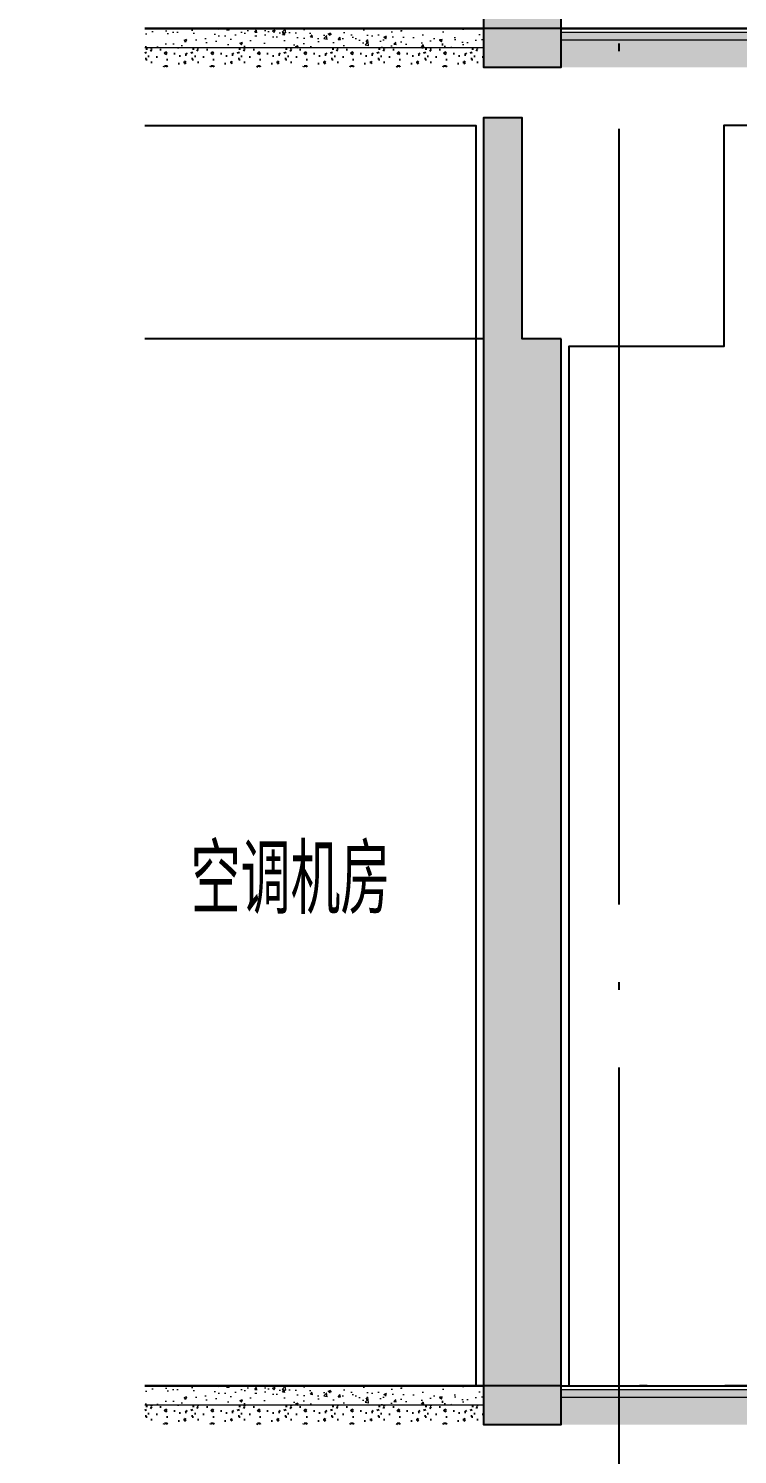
# Model space of a CAD drawing. Extents: x 1147314 to 1218578, y -272074 to -241968.
# Drawn here: x 1195373 to 1197201, y -256345 to -252668 of the extents above; entities that cross this region are included whole.
import ezdxf

# ---------------------------------------------------------------- set-up
doc = ezdxf.new("R2010")
doc.units = 0
doc.header["$LTSCALE"] = 1000
doc.header["$MEASUREMENT"] = 0
doc.linetypes.add('230303生产综合楼-平面图_t8$0$DOTE', pattern=[2.42, 2, -0.2, 0.02, -0.2])
for name, color, linetype in [('A-SECT-SURF', 6, 'Continuous'), ('A-看线', 115, 'Continuous'), ('DOTE', 1, 'Continuous'), ('PUB_HATCH', 8, 'Continuous'), ('PUB_TEXT', 7, 'Continuous'), ('WALL', 255, 'Continuous'), ('墙身抹灰', 6, 'Continuous')]:
    doc.layers.add(name, color=color, linetype=linetype)
doc.layers.add('墙身分层线', color=253, linetype='Continuous', lineweight=18)
doc.styles.add('_TCH_DIM', font='SIMPLEX', dxfattribs={"bigfont": 'GBCBIG'})

# ---------------------------------------------------------------- blocks, each defined once
blk = doc.blocks.new('A$C4bd1b2b3')
at = {"layer": 'PUB_HATCH'}
h = blk.add_hatch(dxfattribs=at)
h.set_pattern_fill('加气混凝土', color=256, scale=10, style=0)
h.set_pattern_definition([(0, (-1154482.38, 220605.9), (60, 120), [0, -120]), (0, (-1154552.58, 220589.7), (60, 120), [0, -120]), (0, (-1154513.58, 220588.5), (60, 120), [0, -120]), (0, (-1154470.98, 220623.9), (60, 120), [0, -120]), (0, (-1154520.78, 220582.5), (60, 120), [0, -120]), (0, (-1154458.98, 220699.5), (60, 120), [0, -120]), (0, (-1154495.58, 220689.9), (60, 120), [0, -120]), (0, (-1154476.38, 220674.9), (60, 120), [0, -120]), (0, (-1154574.18, 220672.5), (60, 120), [0, -120]), (0, (-1154515.38, 220667.1), (60, 120), [0, -120]), (0, (-1154538.18, 220636.5), (60, 120), [0, -120]), (0, (-1154536.98, 220591.5), (60, 120), [0, -120]), (0, (-1154491.98, 220586.7), (60, 120), [0, -120]), (0, (-1154458.98, 220639.5), (60, 120), [0, -120]), (0, (-1154571.18, 220620.9), (60, 120), [0, -120]), (0, (-1154560.98, 220641.3), (60, 120), [0, -120]), (0, (-1154514.18, 220632.9), (60, 120), [0, -120]), (0, (-1154530.98, 220615.5), (60, 120), [0, -120]), (0, (-1154540.58, 220655.1), (60, 120), [0, -120]), (0, (-1154525.58, 220700.1), (60, 120), [0, -120]), (0, (-1154566.38, 220595.7), (60, 120), [0, -120]), (0, (-1154500.38, 220675.5), (60, 120), [0, -120]), (0, (-1154556.18, 220677.3), (60, 120), [0, -120]), (0, (-1154565.78, 220692.9), (60, 120), [0, -120]), (130.601294, (-1154466.35, 220661.932), (-299.999996686, 360.000001574), [5.268311, -2207.4222]), (18.4349488, (-1154474.922, 220664.218), (299.9999989, 119.9999991), [5.421048, -753.52558]), (90, (-1154474.92, 220659.075), (60, 120), [5.142857, -234.85713]), (161.565051, (-1154469.779, 220657.36), (-300.0000015, 119.99999105), [5.421048, -753.52558]), (53.1301023, (-1154469.779, 220657.36), (60.0000001, 119.99999994), [5.714286, -594.2857]), (135, (-1154465.207, 220596.218), (-60.0000073, 119.9999919), [4.848732, -334.56252]), (45, (-1154472.064, 220596.218), (59.9999996, 119.9999995), [4.848732, -334.56252]), (135, (-1154468.636, 220592.79), (-60.0000073, 119.9999919), [4.848732, -334.56252]), (45, (-1154468.636, 220592.79), (59.9999996, 119.9999995), [4.848732, -334.56252]), (116.565051, (-1154522.92, 220676.79), (-1e-05, 239.999993), [6.388765, -127.7753]), (180, (-1154525.78, 220682.5), (-60, 120), [6.857143, -113.14285]), (63.434949, (-1154535.49, 220676.79), (5e-07, 239.999999), [6.388765, -127.7753]), (116.565051, (-1154532.64, 220671.07), (-1e-05, 239.999993), [6.388765, -127.7753]), (0, (-1154532.64, 220671.07), (60, 120), [6.857143, -113.14285]), (63.434949, (-1154525.78, 220671.07), (5e-07, 239.999999), [6.388765, -127.7753]), (107.102728, (-1154477.7787, 220636.218), (-179.999993118, 600.000000968), [7.772269, -3256.5805]), (143.972626, (-1154480.064, 220643.646), (-1139.99998555, 839.99999905), [7.772269, -1624.404]), (180, (-1154486.35, 220648.22), (-60, 120), [7.428571, -112.57142]), (36.0273733, (-1154500.064, 220643.646), (1139.999991575, 839.999990944), [7.772269, -1624.404]), (71.5650511, (-1154502.35, 220636.79), (180.00000092, 599.99999897), [7.228063, -751.71856]), (107.102728, (-1154500.0644, 220629.3607), (-179.999993118, 600.000000968), [7.772269, -3256.5805]), (143.972626, (-1154493.779, 220624.789), (-1139.99998555, 839.99999905), [7.772269, -1624.404]), (0, (-1154493.78, 220624.79), (60, 120), [7.428571, -112.57142]), (36.0273733, (-1154486.35, 220624.789), (1139.999991575, 839.999990944), [7.772269, -1624.404]), (71.5650511, (-1154480.064, 220629.36), (180.00000092, 599.99999897), [7.228063, -751.71856]), (150.255118, (-1154476.636, 220692.218), (-180.00000043, 119.99999851), [4.607004, -962.86392]), (90, (-1154480.636, 220689.93), (60, 120), [4.571429, -235.42855]), (29.7448813, (-1154480.636, 220689.932), (180.0000001, 119.99999944), [4.607004, -962.86392]), (116.565051, (-1154504.64, 220607.07), (-1e-05, 239.999993), [6.388765, -127.7753]), (168.690067, (-1154507.493, 220612.789), (-540.0000004, 119.99999699), [5.827451, -1217.9371]), (41.1859251, (-1154517.7787, 220609.932), (1499.999990912, 1319.999988458), [6.074369, -2545.1604]), (90, (-1154517.78, 220604.22), (60, 120), [5.714286, -234.2857]), (138.814074, (-1154513.207, 220600.218), (-1499.999973338, 1320.000008407), [6.074369, -2545.1604]), (16.6992442, (-1154513.207, 220600.218), (1979.999985103, 599.999993716), [5.96589, -2499.7075]), (60.9453959, (-1154507.493, 220601.932), (59.99999984, 119.999998939), [5.883217, -2465.0679]), (109.983106, (-1154554.9216, 220657.3607), (-300.00000113, 839.999997777), [6.6884, -2802.4395]), (155.556045, (-1154557.2073, 220663.6464), (-780.000002973, 359.99999252), [6.904597, -2893.0263]), (24.4439547, (-1154569.7787, 220663.6464), (780.00000039, 359.999998268), [6.904597, -2893.0263]), (70.0168934, (-1154572.0644, 220657.3607), (300.000000904, 839.999997916), [6.6884, -2802.4395]), (109.983106, (-1154569.7787, 220651.075), (-300.00000113, 839.999997777), [6.6884, -2802.4395]), (160.016893, (-1154563.493, 220648.789), (-300.00000018, 119.99999453), [6.6884, -1397.8755]), (19.9831065, (-1154563.493, 220648.789), (299.99999835, 119.99999981), [6.6884, -1397.8755]), (70.0168934, (-1154557.2073, 220651.075), (300.000000904, 839.999997916), [6.6884, -2802.4395]), (122.005383, (-1154510.35, 220646.504), (-60.00000805, 119.99999387), [5.390846, -1126.6868]), (18.4349488, (-1154518.35, 220649.36), (299.9999989, 119.9999991), [5.421048, -753.52558]), (90, (-1154518.35, 220644.22), (60, 120), [5.142857, -234.85713]), (161.565051, (-1154513.207, 220642.504), (-300.0000015, 119.99999105), [5.421048, -753.52558]), (54.4623222, (-1154513.207, 220642.5036), (419.99999939, 599.9999991), [4.915614, -2059.6423]), (116.565051, (-1154545.21, 220617.36), (-1e-05, 239.999993), [6.388765, -127.7753]), (180, (-1154548.06, 220623.07), (-60, 120), [6.285714, -113.71428]), (59.0362434, (-1154557.779, 220617.361), (60.000000195, 119.99999942), [6.663946, -1392.7644]), (120.963756, (-1154554.35, 220611.646), (-60.0000082, 119.99999449), [6.663946, -1392.7644]), (0, (-1154554.35, 220611.65), (60, 120), [6.285714, -113.71428]), (63.434949, (-1154548.06, 220611.65), (5e-07, 239.999999), [6.388765, -127.7753])])
h.paths.add_polyline_path([(-2950, 70), (-2950, 0), (0, 0), (0, 70)])
at = {"layer": '墙身分层线'}
h = blk.add_hatch(dxfattribs=at)
h.set_pattern_fill('混凝土', color=256, scale=10)
h.set_pattern_definition([(50, (-1154517.78, 220642.504), (71.7260183, -6.2752135), [7.5, -82.5]), (355, (-1154517.78, 220642.5), (-13.8751334, 75.2192134), [6, -66]), (100.4514, (-1154511.8, 220641.98), (57.850938, 68.9439542), [6.374019, -70.114211]), (46.1842, (-1154517.78, 220662.5), (106.724105, -16.5519014), [11.25, -123.75]), (96.6356, (-1154508.89, 220661.12), (93.466271, 97.411787), [9.561029, -105.1713]), (351.1842, (-1154517.78, 220662.5), (93.466195, 97.41186), [9, -99]), (21, (-1154507.78, 220657.504), (59.6907052, -40.261889), [7.5, -82.5]), (326, (-1154507.78, 220657.5), (24.331533, 72.5150045), [6, -66]), (71.4514, (-1154502.804, 220654.15), (84.022263, 32.2530497), [6.374019, -70.114211]), (37.5, (-1154517.779, 220642.504), (1.21598553, 33.2893854), [0, -65.2, 0, -67, 0, -66.25]), (7.5, (-1154517.78, 220642.504), (26.3069537, 39.4411712), [0, -38.2, 0, -63.7, 0, -25.25]), (327.5, (-1154540.08, 220642.504), (53.3822436, -2.2554872), [0, -25, 0, -78, 0, -103.5]), (317.5, (-1154550.08, 220642.504), (58.318617, 10.0104982), [0, -32.5, 0, -51.8, 0, -73.5])])
h.paths.add_polyline_path([(-2950, 90), (-2950, 70), (0, 70), (0, 90)])
at = {"layer": 'A-SECT-SURF'}
blk.add_line((-2950, 100), (0, 100), dxfattribs=at)
blk.add_lwpolyline([(-2950, 100), (0, 100)], dxfattribs=at)
at = {"layer": '墙身分层线'}
for p, q in [((0, 90), (-2950, 90)), ((0, 70), (-2950, 70))]:
    blk.add_line(p, q, dxfattribs=at)

msp = doc.modelspace()

# ---------------------------------------------------------------- hatches: boundary and pattern name
at = {"layer": 'PUB_HATCH'}
h = msp.add_hatch(dxfattribs=at)
h.set_pattern_fill('加气混凝土', color=256, scale=20, style=0)
h.set_pattern_definition([(0, (-1054637.84, 120167.34), (120, 240), [0, -240]), (0, (-1054778.24, 120134.94), (120, 240), [0, -240]), (0, (-1054700.24, 120132.54), (120, 240), [0, -240]), (0, (-1054615.04, 120203.34), (120, 240), [0, -240]), (0, (-1054714.64, 120120.54), (120, 240), [0, -240]), (0, (-1054591.04, 120354.54), (120, 240), [0, -240]), (0, (-1054664.24, 120335.34), (120, 240), [0, -240]), (0, (-1054625.84, 120305.34), (120, 240), [0, -240]), (0, (-1054821.44, 120300.54), (120, 240), [0, -240]), (0, (-1054703.84, 120289.74), (120, 240), [0, -240]), (0, (-1054749.44, 120228.54), (120, 240), [0, -240]), (0, (-1054747.04, 120138.54), (120, 240), [0, -240]), (0, (-1054657.04, 120128.94), (120, 240), [0, -240]), (0, (-1054591.04, 120234.54), (120, 240), [0, -240]), (0, (-1054815.44, 120197.34), (120, 240), [0, -240]), (0, (-1054795.04, 120238.14), (120, 240), [0, -240]), (0, (-1054701.44, 120221.34), (120, 240), [0, -240]), (0, (-1054735.04, 120186.54), (120, 240), [0, -240]), (0, (-1054754.24, 120265.74), (120, 240), [0, -240]), (0, (-1054724.24, 120355.74), (120, 240), [0, -240]), (0, (-1054805.84, 120146.94), (120, 240), [0, -240]), (0, (-1054673.84, 120306.54), (120, 240), [0, -240]), (0, (-1054785.44, 120310.14), (120, 240), [0, -240]), (0, (-1054804.64, 120341.34), (120, 240), [0, -240]), (130.601294, (-1054605.783, 120279.394), (-599.99999337, 720.00000315), [10.536622, -4414.8444]), (18.4349488, (-1054622.926, 120283.965), (599.9999978, 239.9999982), [10.842096, -1507.05116]), (90, (-1054622.93, 120273.68), (120, 240), [10.285714, -469.71426]), (161.565051, (-1054612.64, 120270.25), (-600.000003, 239.9999821), [10.842096, -1507.05116]), (53.1301023, (-1054612.64, 120270.25), (120.0000002, 239.9999999), [11.428572, -1188.5714]), (135, (-1054603.5, 120147.965), (-120.0000145, 239.9999838), [9.697464, -669.12504]), (45, (-1054617.21, 120147.965), (119.9999992, 239.999999), [9.697464, -669.12504]), (135, (-1054610.355, 120141.11), (-120.0000145, 239.9999838), [9.697464, -669.12504]), (45, (-1054610.355, 120141.11), (119.9999992, 239.999999), [9.697464, -669.12504]), (116.565051, (-1054718.93, 120309.1), (-2e-05, 479.999987), [12.77753, -255.5506]), (180, (-1054724.64, 120320.54), (-120, 240), [13.714286, -226.2857]), (63.434949, (-1054744.07, 120309.1), (1e-06, 479.999998), [12.77753, -255.5506]), (116.565051, (-1054738.35, 120297.68), (-2e-05, 479.999987), [12.77753, -255.5506]), (0, (-1054738.35, 120297.68), (120, 240), [13.714286, -226.2857]), (63.434949, (-1054724.64, 120297.68), (1e-06, 479.999998), [12.77753, -255.5506]), (107.102728, (-1054628.64, 120227.965), (-359.999986237, 1200.000001936), [15.544538, -6513.161]), (143.972626, (-1054633.212, 120242.822), (-2279.9999711, 1679.9999981), [15.544538, -3248.808]), (180, (-1054645.78, 120251.97), (-120, 240), [14.857142, -225.14284]), (36.0273733, (-1054673.212, 120242.822), (2279.99998315, 1679.99998189), [15.544538, -3248.808]), (71.5650511, (-1054677.783, 120229.11), (360.00000185, 1199.99999793), [14.456126, -1503.43712]), (107.102728, (-1054673.212, 120214.251), (-359.999986237, 1200.000001936), [15.544538, -6513.161]), (143.972626, (-1054660.64, 120205.108), (-2279.9999711, 1679.9999981), [15.544538, -3248.808]), (0, (-1054660.64, 120205.1), (120, 240), [14.857142, -225.14284]), (36.0273733, (-1054645.783, 120205.108), (2279.99998315, 1679.99998189), [15.544538, -3248.808]), (71.5650511, (-1054633.21, 120214.25), (360.00000185, 1199.99999793), [14.456126, -1503.43712]), (150.255118, (-1054626.355, 120339.965), (-360.00000085, 239.99999703), [9.214008, -1925.72784]), (90, (-1054634.35, 120335.39), (120, 240), [9.142858, -470.8571]), (29.7448813, (-1054634.355, 120335.394), (360.0000002, 239.99999888), [9.214008, -1925.72784]), (116.565051, (-1054682.35, 120169.68), (-2e-05, 479.999987), [12.77753, -255.5506]), (168.690067, (-1054688.07, 120181.108), (-1080.0000008, 239.99999398), [11.654902, -2435.8742]), (41.1859251, (-1054708.64, 120175.394), (2999.999981823, 2639.999976915), [12.148738, -5090.3208]), (90, (-1054708.64, 120163.97), (120, 240), [11.428572, -468.5714]), (138.814074, (-1054699.498, 120155.965), (-2999.999946676, 2640.000016815), [12.148738, -5090.3208]), (16.6992442, (-1054699.498, 120155.965), (3959.999970207, 1199.99998743), [11.93178, -4999.415]), (60.9453959, (-1054688.069, 120159.394), (119.99999968, 239.99999788), [11.766434, -4930.1358]), (109.983106, (-1054782.926, 120270.251), (-600.00000226, 1679.999995554), [13.3768, -5604.879]), (155.556045, (-1054787.498, 120282.822), (-1560.000005946, 719.99998504), [13.809194, -5786.0526]), (24.4439547, (-1054812.64, 120282.822), (1560.00000078, 719.999996537), [13.809194, -5786.0526]), (70.0168934, (-1054817.212, 120270.251), (600.00000181, 1679.99999583), [13.3768, -5604.879]), (109.983106, (-1054812.64, 120257.68), (-600.00000226, 1679.999995554), [13.3768, -5604.879]), (160.016893, (-1054800.069, 120253.108), (-600.00000035, 239.99998907), [13.3768, -2795.751]), (19.9831065, (-1054800.069, 120253.108), (599.9999967, 239.99999962), [13.3768, -2795.751]), (70.0168934, (-1054787.498, 120257.68), (600.00000181, 1679.99999583), [13.3768, -5604.879]), (122.005383, (-1054693.783, 120248.537), (-120.0000161, 239.99998775), [10.781693, -2253.3736]), (18.4349488, (-1054709.783, 120254.25), (599.9999978, 239.9999982), [10.842096, -1507.05116]), (90, (-1054709.78, 120243.97), (120, 240), [10.285714, -469.71426]), (161.565051, (-1054699.498, 120240.537), (-600.000003, 239.9999821), [10.842096, -1507.05116]), (54.4623222, (-1054699.498, 120240.537), (839.99999878, 1199.9999982), [9.831228, -4119.2846]), (116.565051, (-1054763.5, 120190.25), (-2e-05, 479.999987), [12.77753, -255.5506]), (180, (-1054769.2, 120201.68), (-120, 240), [12.571428, -227.42856]), (59.0362434, (-1054788.64, 120190.25), (120.00000039, 239.99999884), [13.32789, -2785.5288]), (120.963756, (-1054781.783, 120178.822), (-120.0000164, 239.99998898), [13.32789, -2785.5288]), (0, (-1054781.78, 120178.82), (120, 240), [12.571428, -227.42856]), (63.434949, (-1054769.21, 120178.82), (1e-06, 479.999998), [12.77753, -255.5506])])
h.paths.add_polyline_path([(1196746.2, -249967.7), (1196646.2, -249967.7), (1196646.2, -249397.7), (1196546.2, -249397.7), (1196546.2, -252767.7), (1196746.2, -252767.7)])
h = msp.add_hatch(dxfattribs=at)
h.set_pattern_fill('加气混凝土', color=256, scale=10, style=0)
h.set_pattern_definition([(0, (43713.64, -32161.79), (60, 120), [0, -120]), (0, (43643.44, -32177.99), (60, 120), [0, -120]), (0, (43682.44, -32179.19), (60, 120), [0, -120]), (0, (43725.04, -32143.79), (60, 120), [0, -120]), (0, (43675.24, -32185.19), (60, 120), [0, -120]), (0, (43737.04, -32068.19), (60, 120), [0, -120]), (0, (43700.44, -32077.79), (60, 120), [0, -120]), (0, (43719.64, -32092.79), (60, 120), [0, -120]), (0, (43621.84, -32095.19), (60, 120), [0, -120]), (0, (43680.64, -32100.59), (60, 120), [0, -120]), (0, (43657.84, -32131.19), (60, 120), [0, -120]), (0, (43659.04, -32176.19), (60, 120), [0, -120]), (0, (43704.04, -32180.99), (60, 120), [0, -120]), (0, (43737.04, -32128.19), (60, 120), [0, -120]), (0, (43624.84, -32146.79), (60, 120), [0, -120]), (0, (43635.04, -32126.39), (60, 120), [0, -120]), (0, (43681.84, -32134.79), (60, 120), [0, -120]), (0, (43665.04, -32152.19), (60, 120), [0, -120]), (0, (43655.44, -32112.59), (60, 120), [0, -120]), (0, (43670.44, -32067.59), (60, 120), [0, -120]), (0, (43629.64, -32171.99), (60, 120), [0, -120]), (0, (43695.64, -32092.19), (60, 120), [0, -120]), (0, (43639.84, -32090.39), (60, 120), [0, -120]), (0, (43630.24, -32074.79), (60, 120), [0, -120]), (130.601294, (43729.6676, -32105.758), (-299.999996686, 360.000001574), [5.268311, -2207.4222]), (18.4349488, (43721.096, -32103.472), (299.9999989, 119.9999991), [5.421048, -753.52558]), (90, (43721.096, -32108.615), (60, 120), [5.142857, -234.85713]), (161.565051, (43726.239, -32110.33), (-300.0000015, 119.99999105), [5.421048, -753.52558]), (53.1301023, (43726.24, -32110.33), (60.0000001, 119.99999994), [5.714286, -594.2857]), (135, (43730.81, -32171.472), (-60.0000073, 119.9999919), [4.848732, -334.56252]), (45, (43723.953, -32171.472), (59.9999996, 119.9999995), [4.848732, -334.56252]), (135, (43727.38, -32174.9), (-60.0000073, 119.9999919), [4.848732, -334.56252]), (45, (43727.38, -32174.9), (59.9999996, 119.9999995), [4.848732, -334.56252]), (116.565051, (43673.1, -32090.9), (-1e-05, 239.999993), [6.388765, -127.7753]), (180, (43670.24, -32085.19), (-60, 120), [6.857143, -113.14285]), (63.434949, (43660.52, -32090.9), (5e-07, 239.999999), [6.388765, -127.7753]), (116.565051, (43663.38, -32096.62), (-1e-05, 239.999993), [6.388765, -127.7753]), (0, (43663.38, -32096.62), (60, 120), [6.857143, -113.14285]), (63.434949, (43670.24, -32096.62), (5e-07, 239.999999), [6.388765, -127.7753]), (107.102728, (43718.239, -32131.4725), (-179.999993118, 600.000000968), [7.772269, -3256.5805]), (143.972626, (43715.953, -32124.044), (-1139.99998555, 839.99999905), [7.772269, -1624.404]), (180, (43709.67, -32119.47), (-60, 120), [7.428571, -112.57142]), (36.0273733, (43695.953, -32124.044), (1139.999991575, 839.999990944), [7.772269, -1624.404]), (71.5650511, (43693.668, -32130.901), (180.00000092, 599.99999897), [7.228063, -751.71856]), (107.102728, (43695.9533, -32138.3296), (-179.999993118, 600.000000968), [7.772269, -3256.5805]), (143.972626, (43702.239, -32142.901), (-1139.99998555, 839.99999905), [7.772269, -1624.404]), (0, (43702.24, -32142.9), (60, 120), [7.428571, -112.57142]), (36.0273733, (43709.668, -32142.901), (1139.999991575, 839.999990944), [7.772269, -1624.404]), (71.5650511, (43715.953, -32138.33), (180.00000092, 599.99999897), [7.228063, -751.71856]), (150.255118, (43719.382, -32075.472), (-180.00000043, 119.99999851), [4.607004, -962.86392]), (90, (43715.38, -32077.76), (60, 120), [4.571429, -235.42855]), (29.7448813, (43715.382, -32077.758), (180.0000001, 119.99999944), [4.607004, -962.86392]), (116.565051, (43691.38, -32160.62), (-1e-05, 239.999993), [6.388765, -127.7753]), (168.690067, (43688.525, -32154.901), (-540.0000004, 119.99999699), [5.827451, -1217.9371]), (41.1859251, (43678.239, -32157.758), (1499.999990912, 1319.999988458), [6.074369, -2545.1604]), (90, (43678.24, -32163.47), (60, 120), [5.714286, -234.2857]), (138.814074, (43682.8105, -32167.4725), (-1499.999973338, 1320.000008407), [6.074369, -2545.1604]), (16.6992442, (43682.8105, -32167.4725), (1979.999985103, 599.999993716), [5.96589, -2499.7075]), (60.9453959, (43688.525, -32165.758), (59.99999984, 119.999998939), [5.883217, -2465.0679]), (109.983106, (43641.096, -32110.3296), (-300.00000113, 839.999997777), [6.6884, -2802.4395]), (155.556045, (43638.8105, -32104.044), (-780.000002973, 359.99999252), [6.904597, -2893.0263]), (24.4439547, (43626.239, -32104.044), (780.00000039, 359.999998268), [6.904597, -2893.0263]), (70.0168934, (43623.9533, -32110.3296), (300.000000904, 839.999997916), [6.6884, -2802.4395]), (109.983106, (43626.239, -32116.6153), (-300.00000113, 839.999997777), [6.6884, -2802.4395]), (160.016893, (43632.525, -32118.901), (-300.00000018, 119.99999453), [6.6884, -1397.8755]), (19.9831065, (43632.525, -32118.901), (299.99999835, 119.99999981), [6.6884, -1397.8755]), (70.0168934, (43638.8105, -32116.6153), (300.000000904, 839.999997916), [6.6884, -2802.4395]), (122.005383, (43685.668, -32121.187), (-60.00000805, 119.99999387), [5.390846, -1126.6868]), (18.4349488, (43677.668, -32118.33), (299.9999989, 119.9999991), [5.421048, -753.52558]), (90, (43677.67, -32123.47), (60, 120), [5.142857, -234.85713]), (161.565051, (43682.81, -32125.187), (-300.0000015, 119.99999105), [5.421048, -753.52558]), (54.4623222, (43682.8105, -32125.187), (419.99999939, 599.9999991), [4.915614, -2059.6423]), (116.565051, (43650.81, -32150.33), (-1e-05, 239.999993), [6.388765, -127.7753]), (180, (43647.95, -32144.62), (-60, 120), [6.285714, -113.71428]), (59.0362434, (43638.239, -32150.33), (60.000000195, 119.99999942), [6.663946, -1392.7644]), (120.963756, (43641.668, -32156.044), (-60.0000082, 119.99999449), [6.663946, -1392.7644]), (0, (43641.67, -32156.04), (60, 120), [6.285714, -113.71428]), (63.434949, (43647.95, -32156.04), (5e-07, 239.999999), [6.388765, -127.7753])])
h.paths.add_polyline_path([(1195673.5, -252717.7), (1195673.5, -252767.7), (1196546.2, -252767.7), (1196546.2, -252717.7)])
h.paths.add_polyline_path([(1195373.5, -252717.7), (1195373.5, -252767.7), (1195373.5, -252767.7), (1195373.5, -252717.7)])
h = msp.add_hatch(dxfattribs=at)
h.set_pattern_fill('加气混凝土', color=256, scale=20, style=0)
h.set_pattern_definition([(0, (-1054637.84, 116667.34), (120, 240), [0, -240]), (0, (-1054778.24, 116634.94), (120, 240), [0, -240]), (0, (-1054700.24, 116632.54), (120, 240), [0, -240]), (0, (-1054615.04, 116703.34), (120, 240), [0, -240]), (0, (-1054714.64, 116620.54), (120, 240), [0, -240]), (0, (-1054591.04, 116854.54), (120, 240), [0, -240]), (0, (-1054664.24, 116835.34), (120, 240), [0, -240]), (0, (-1054625.84, 116805.34), (120, 240), [0, -240]), (0, (-1054821.44, 116800.54), (120, 240), [0, -240]), (0, (-1054703.84, 116789.74), (120, 240), [0, -240]), (0, (-1054749.44, 116728.54), (120, 240), [0, -240]), (0, (-1054747.04, 116638.54), (120, 240), [0, -240]), (0, (-1054657.04, 116628.94), (120, 240), [0, -240]), (0, (-1054591.04, 116734.54), (120, 240), [0, -240]), (0, (-1054815.44, 116697.34), (120, 240), [0, -240]), (0, (-1054795.04, 116738.14), (120, 240), [0, -240]), (0, (-1054701.44, 116721.34), (120, 240), [0, -240]), (0, (-1054735.04, 116686.54), (120, 240), [0, -240]), (0, (-1054754.24, 116765.74), (120, 240), [0, -240]), (0, (-1054724.24, 116855.74), (120, 240), [0, -240]), (0, (-1054805.84, 116646.94), (120, 240), [0, -240]), (0, (-1054673.84, 116806.54), (120, 240), [0, -240]), (0, (-1054785.44, 116810.14), (120, 240), [0, -240]), (0, (-1054804.64, 116841.34), (120, 240), [0, -240]), (130.601294, (-1054605.783, 116779.394), (-599.99999337, 720.00000315), [10.536622, -4414.8444]), (18.4349488, (-1054622.926, 116783.965), (599.9999978, 239.9999982), [10.842096, -1507.05116]), (90, (-1054622.93, 116773.68), (120, 240), [10.285714, -469.71426]), (161.565051, (-1054612.64, 116770.25), (-600.000003, 239.9999821), [10.842096, -1507.05116]), (53.1301023, (-1054612.64, 116770.25), (120.0000002, 239.9999999), [11.428572, -1188.5714]), (135, (-1054603.5, 116647.965), (-120.0000145, 239.9999838), [9.697464, -669.12504]), (45, (-1054617.21, 116647.965), (119.9999992, 239.999999), [9.697464, -669.12504]), (135, (-1054610.355, 116641.11), (-120.0000145, 239.9999838), [9.697464, -669.12504]), (45, (-1054610.355, 116641.11), (119.9999992, 239.999999), [9.697464, -669.12504]), (116.565051, (-1054718.93, 116809.1), (-2e-05, 479.999987), [12.77753, -255.5506]), (180, (-1054724.64, 116820.54), (-120, 240), [13.714286, -226.2857]), (63.434949, (-1054744.07, 116809.1), (1e-06, 479.999998), [12.77753, -255.5506]), (116.565051, (-1054738.35, 116797.68), (-2e-05, 479.999987), [12.77753, -255.5506]), (0, (-1054738.35, 116797.68), (120, 240), [13.714286, -226.2857]), (63.434949, (-1054724.64, 116797.68), (1e-06, 479.999998), [12.77753, -255.5506]), (107.102728, (-1054628.64, 116727.965), (-359.999986237, 1200.000001936), [15.544538, -6513.161]), (143.972626, (-1054633.212, 116742.822), (-2279.9999711, 1679.9999981), [15.544538, -3248.808]), (180, (-1054645.78, 116751.97), (-120, 240), [14.857142, -225.14284]), (36.0273733, (-1054673.212, 116742.822), (2279.99998315, 1679.99998189), [15.544538, -3248.808]), (71.5650511, (-1054677.783, 116729.11), (360.00000185, 1199.99999793), [14.456126, -1503.43712]), (107.102728, (-1054673.212, 116714.251), (-359.999986237, 1200.000001936), [15.544538, -6513.161]), (143.972626, (-1054660.64, 116705.108), (-2279.9999711, 1679.9999981), [15.544538, -3248.808]), (0, (-1054660.64, 116705.1), (120, 240), [14.857142, -225.14284]), (36.0273733, (-1054645.783, 116705.108), (2279.99998315, 1679.99998189), [15.544538, -3248.808]), (71.5650511, (-1054633.21, 116714.25), (360.00000185, 1199.99999793), [14.456126, -1503.43712]), (150.255118, (-1054626.355, 116839.965), (-360.00000085, 239.99999703), [9.214008, -1925.72784]), (90, (-1054634.35, 116835.39), (120, 240), [9.142858, -470.8571]), (29.7448813, (-1054634.355, 116835.394), (360.0000002, 239.99999888), [9.214008, -1925.72784]), (116.565051, (-1054682.35, 116669.68), (-2e-05, 479.999987), [12.77753, -255.5506]), (168.690067, (-1054688.07, 116681.108), (-1080.0000008, 239.99999398), [11.654902, -2435.8742]), (41.1859251, (-1054708.64, 116675.394), (2999.999981823, 2639.999976915), [12.148738, -5090.3208]), (90, (-1054708.64, 116663.97), (120, 240), [11.428572, -468.5714]), (138.814074, (-1054699.498, 116655.965), (-2999.999946676, 2640.000016815), [12.148738, -5090.3208]), (16.6992442, (-1054699.498, 116655.965), (3959.999970207, 1199.99998743), [11.93178, -4999.415]), (60.9453959, (-1054688.069, 116659.394), (119.99999968, 239.99999788), [11.766434, -4930.1358]), (109.983106, (-1054782.926, 116770.251), (-600.00000226, 1679.999995554), [13.3768, -5604.879]), (155.556045, (-1054787.498, 116782.822), (-1560.000005946, 719.99998504), [13.809194, -5786.0526]), (24.4439547, (-1054812.64, 116782.822), (1560.00000078, 719.999996537), [13.809194, -5786.0526]), (70.0168934, (-1054817.212, 116770.251), (600.00000181, 1679.99999583), [13.3768, -5604.879]), (109.983106, (-1054812.64, 116757.68), (-600.00000226, 1679.999995554), [13.3768, -5604.879]), (160.016893, (-1054800.069, 116753.108), (-600.00000035, 239.99998907), [13.3768, -2795.751]), (19.9831065, (-1054800.069, 116753.108), (599.9999967, 239.99999962), [13.3768, -2795.751]), (70.0168934, (-1054787.498, 116757.68), (600.00000181, 1679.99999583), [13.3768, -5604.879]), (122.005383, (-1054693.783, 116748.537), (-120.0000161, 239.99998775), [10.781693, -2253.3736]), (18.4349488, (-1054709.783, 116754.25), (599.9999978, 239.9999982), [10.842096, -1507.05116]), (90, (-1054709.78, 116743.97), (120, 240), [10.285714, -469.71426]), (161.565051, (-1054699.498, 116740.537), (-600.000003, 239.9999821), [10.842096, -1507.05116]), (54.4623222, (-1054699.498, 116740.537), (839.99999878, 1199.9999982), [9.831228, -4119.2846]), (116.565051, (-1054763.5, 116690.25), (-2e-05, 479.999987), [12.77753, -255.5506]), (180, (-1054769.2, 116701.68), (-120, 240), [12.571428, -227.42856]), (59.0362434, (-1054788.64, 116690.25), (120.00000039, 239.99999884), [13.32789, -2785.5288]), (120.963756, (-1054781.783, 116678.822), (-120.0000164, 239.99998898), [13.32789, -2785.5288]), (0, (-1054781.78, 116678.82), (120, 240), [12.571428, -227.42856]), (63.434949, (-1054769.21, 116678.82), (1e-06, 479.999998), [12.77753, -255.5506])])
h.paths.add_polyline_path([(1196746.2, -253467.7), (1196646.2, -253467.7), (1196646.2, -252897.7), (1196546.2, -252897.7), (1196546.2, -256267.7), (1196746.2, -256267.7)])
h = msp.add_hatch(dxfattribs=at)
h.set_pattern_fill('加气混凝土', color=256, scale=10, style=0)
h.set_pattern_definition([(0, (45213.81, -35661.79), (60, 120), [0, -120]), (0, (45143.61, -35677.99), (60, 120), [0, -120]), (0, (45182.61, -35679.19), (60, 120), [0, -120]), (0, (45225.21, -35643.79), (60, 120), [0, -120]), (0, (45175.41, -35685.19), (60, 120), [0, -120]), (0, (45237.21, -35568.19), (60, 120), [0, -120]), (0, (45200.61, -35577.79), (60, 120), [0, -120]), (0, (45219.81, -35592.79), (60, 120), [0, -120]), (0, (45122.01, -35595.19), (60, 120), [0, -120]), (0, (45180.81, -35600.59), (60, 120), [0, -120]), (0, (45158.01, -35631.19), (60, 120), [0, -120]), (0, (45159.21, -35676.19), (60, 120), [0, -120]), (0, (45204.21, -35680.99), (60, 120), [0, -120]), (0, (45237.21, -35628.19), (60, 120), [0, -120]), (0, (45125.01, -35646.79), (60, 120), [0, -120]), (0, (45135.21, -35626.39), (60, 120), [0, -120]), (0, (45182.01, -35634.79), (60, 120), [0, -120]), (0, (45165.21, -35652.19), (60, 120), [0, -120]), (0, (45155.61, -35612.59), (60, 120), [0, -120]), (0, (45170.61, -35567.59), (60, 120), [0, -120]), (0, (45129.81, -35671.99), (60, 120), [0, -120]), (0, (45195.81, -35592.19), (60, 120), [0, -120]), (0, (45140.01, -35590.39), (60, 120), [0, -120]), (0, (45130.41, -35574.79), (60, 120), [0, -120]), (130.601294, (45229.8377, -35605.761), (-299.999996686, 360.000001574), [5.268311, -2207.4222]), (18.4349488, (45221.266, -35603.475), (299.9999989, 119.9999991), [5.421048, -753.52558]), (90, (45221.266, -35608.62), (60, 120), [5.142857, -234.85713]), (161.565051, (45226.41, -35610.333), (-300.0000015, 119.99999105), [5.421048, -753.52558]), (53.1301023, (45226.41, -35610.333), (60.0000001, 119.99999994), [5.714286, -594.2857]), (135, (45230.98, -35671.475), (-60.0000073, 119.9999919), [4.848732, -334.56252]), (45, (45224.123, -35671.475), (59.9999996, 119.9999995), [4.848732, -334.56252]), (135, (45227.55, -35674.904), (-60.0000073, 119.9999919), [4.848732, -334.56252]), (45, (45227.55, -35674.904), (59.9999996, 119.9999995), [4.848732, -334.56252]), (116.565051, (45173.27, -35590.9), (-1e-05, 239.999993), [6.388765, -127.7753]), (180, (45170.41, -35585.19), (-60, 120), [6.857143, -113.14285]), (63.434949, (45160.7, -35590.9), (5e-07, 239.999999), [6.388765, -127.7753]), (116.565051, (45163.55, -35596.62), (-1e-05, 239.999993), [6.388765, -127.7753]), (0, (45163.55, -35596.62), (60, 120), [6.857143, -113.14285]), (63.434949, (45170.41, -35596.62), (5e-07, 239.999999), [6.388765, -127.7753]), (107.102728, (45218.409, -35631.4755), (-179.999993118, 600.000000968), [7.772269, -3256.5805]), (143.972626, (45216.123, -35624.047), (-1139.99998555, 839.99999905), [7.772269, -1624.404]), (180, (45209.84, -35619.48), (-60, 120), [7.428571, -112.57142]), (36.0273733, (45196.123, -35624.047), (1139.999991575, 839.999990944), [7.772269, -1624.404]), (71.5650511, (45193.838, -35630.904), (180.00000092, 599.99999897), [7.228063, -751.71856]), (107.102728, (45196.1234, -35638.3326), (-179.999993118, 600.000000968), [7.772269, -3256.5805]), (143.972626, (45202.409, -35642.904), (-1139.99998555, 839.99999905), [7.772269, -1624.404]), (0, (45202.41, -35642.9), (60, 120), [7.428571, -112.57142]), (36.0273733, (45209.838, -35642.904), (1139.999991575, 839.999990944), [7.772269, -1624.404]), (71.5650511, (45216.123, -35638.333), (180.00000092, 599.99999897), [7.228063, -751.71856]), (150.255118, (45219.552, -35575.475), (-180.00000043, 119.99999851), [4.607004, -962.86392]), (90, (45215.55, -35577.76), (60, 120), [4.571429, -235.42855]), (29.7448813, (45215.552, -35577.761), (180.0000001, 119.99999944), [4.607004, -962.86392]), (116.565051, (45191.55, -35660.62), (-1e-05, 239.999993), [6.388765, -127.7753]), (168.690067, (45188.695, -35654.904), (-540.0000004, 119.99999699), [5.827451, -1217.9371]), (41.1859251, (45178.409, -35657.761), (1499.999990912, 1319.999988458), [6.074369, -2545.1604]), (90, (45178.41, -35663.475), (60, 120), [5.714286, -234.2857]), (138.814074, (45182.9805, -35667.4755), (-1499.999973338, 1320.000008407), [6.074369, -2545.1604]), (16.6992442, (45182.9805, -35667.4755), (1979.999985103, 599.999993716), [5.96589, -2499.7075]), (60.9453959, (45188.695, -35665.761), (59.99999984, 119.999998939), [5.883217, -2465.0679]), (109.983106, (45141.266, -35610.3326), (-300.00000113, 839.999997777), [6.6884, -2802.4395]), (155.556045, (45138.9805, -35604.047), (-780.000002973, 359.99999252), [6.904597, -2893.0263]), (24.4439547, (45126.409, -35604.047), (780.00000039, 359.999998268), [6.904597, -2893.0263]), (70.0168934, (45124.1234, -35610.3326), (300.000000904, 839.999997916), [6.6884, -2802.4395]), (109.983106, (45126.409, -35616.6183), (-300.00000113, 839.999997777), [6.6884, -2802.4395]), (160.016893, (45132.695, -35618.904), (-300.00000018, 119.99999453), [6.6884, -1397.8755]), (19.9831065, (45132.695, -35618.904), (299.99999835, 119.99999981), [6.6884, -1397.8755]), (70.0168934, (45138.9805, -35616.6183), (300.000000904, 839.999997916), [6.6884, -2802.4395]), (122.005383, (45185.838, -35621.19), (-60.00000805, 119.99999387), [5.390846, -1126.6868]), (18.4349488, (45177.838, -35618.333), (299.9999989, 119.9999991), [5.421048, -753.52558]), (90, (45177.84, -35623.475), (60, 120), [5.142857, -234.85713]), (161.565051, (45182.98, -35625.19), (-300.0000015, 119.99999105), [5.421048, -753.52558]), (54.4623222, (45182.9805, -35625.19), (419.99999939, 599.9999991), [4.915614, -2059.6423]), (116.565051, (45150.98, -35650.33), (-1e-05, 239.999993), [6.388765, -127.7753]), (180, (45148.12, -35644.62), (-60, 120), [6.285714, -113.71428]), (59.0362434, (45138.409, -35650.333), (60.000000195, 119.99999942), [6.663946, -1392.7644]), (120.963756, (45141.838, -35656.047), (-60.0000082, 119.99999449), [6.663946, -1392.7644]), (0, (45141.84, -35656.05), (60, 120), [6.285714, -113.71428]), (63.434949, (45148.12, -35656.05), (5e-07, 239.999999), [6.388765, -127.7753])])
h.paths.add_polyline_path([(1196746.2, -256197.7), (1196746.2, -256267.7), (1199696.2, -256267.7), (1199696.2, -256197.7)])
h = msp.add_hatch(dxfattribs=at)
h.set_pattern_fill('加气混凝土', color=256, scale=10, style=0)
h.set_pattern_definition([(0, (43713.64, -35661.78), (60, 120), [0, -120]), (0, (43643.44, -35677.98), (60, 120), [0, -120]), (0, (43682.44, -35679.18), (60, 120), [0, -120]), (0, (43725.04, -35643.78), (60, 120), [0, -120]), (0, (43675.24, -35685.18), (60, 120), [0, -120]), (0, (43737.04, -35568.18), (60, 120), [0, -120]), (0, (43700.44, -35577.78), (60, 120), [0, -120]), (0, (43719.64, -35592.78), (60, 120), [0, -120]), (0, (43621.84, -35595.18), (60, 120), [0, -120]), (0, (43680.64, -35600.58), (60, 120), [0, -120]), (0, (43657.84, -35631.18), (60, 120), [0, -120]), (0, (43659.04, -35676.18), (60, 120), [0, -120]), (0, (43704.04, -35680.98), (60, 120), [0, -120]), (0, (43737.04, -35628.18), (60, 120), [0, -120]), (0, (43624.84, -35646.78), (60, 120), [0, -120]), (0, (43635.04, -35626.38), (60, 120), [0, -120]), (0, (43681.84, -35634.78), (60, 120), [0, -120]), (0, (43665.04, -35652.18), (60, 120), [0, -120]), (0, (43655.44, -35612.58), (60, 120), [0, -120]), (0, (43670.44, -35567.58), (60, 120), [0, -120]), (0, (43629.64, -35671.98), (60, 120), [0, -120]), (0, (43695.64, -35592.18), (60, 120), [0, -120]), (0, (43639.84, -35590.38), (60, 120), [0, -120]), (0, (43630.24, -35574.78), (60, 120), [0, -120]), (130.601294, (43729.664, -35605.754), (-299.999996686, 360.000001574), [5.268311, -2207.4222]), (18.4349488, (43721.093, -35603.468), (299.9999989, 119.9999991), [5.421048, -753.52558]), (90, (43721.09, -35608.61), (60, 120), [5.142857, -234.85713]), (161.565051, (43726.235, -35610.325), (-300.0000015, 119.99999105), [5.421048, -753.52558]), (53.1301023, (43726.235, -35610.325), (60.0000001, 119.99999994), [5.714286, -594.2857]), (135, (43730.807, -35671.47), (-60.0000073, 119.9999919), [4.848732, -334.56252]), (45, (43723.95, -35671.47), (59.9999996, 119.9999995), [4.848732, -334.56252]), (135, (43727.38, -35674.897), (-60.0000073, 119.9999919), [4.848732, -334.56252]), (45, (43727.38, -35674.897), (59.9999996, 119.9999995), [4.848732, -334.56252]), (116.565051, (43673.09, -35590.9), (-1e-05, 239.999993), [6.388765, -127.7753]), (180, (43670.24, -35585.18), (-60, 120), [6.857143, -113.14285]), (63.434949, (43660.52, -35590.9), (5e-07, 239.999999), [6.388765, -127.7753]), (116.565051, (43663.38, -35596.61), (-1e-05, 239.999993), [6.388765, -127.7753]), (0, (43663.38, -35596.61), (60, 120), [6.857143, -113.14285]), (63.434949, (43670.24, -35596.61), (5e-07, 239.999999), [6.388765, -127.7753]), (107.102728, (43718.2354, -35631.468), (-179.999993118, 600.000000968), [7.772269, -3256.5805]), (143.972626, (43715.95, -35624.0395), (-1139.99998555, 839.99999905), [7.772269, -1624.404]), (180, (43709.66, -35619.47), (-60, 120), [7.428571, -112.57142]), (36.0273733, (43695.95, -35624.0395), (1139.999991575, 839.999990944), [7.772269, -1624.404]), (71.5650511, (43693.664, -35630.897), (180.00000092, 599.99999897), [7.228063, -751.71856]), (107.102728, (43695.9497, -35638.3252), (-179.999993118, 600.000000968), [7.772269, -3256.5805]), (143.972626, (43702.235, -35642.897), (-1139.99998555, 839.99999905), [7.772269, -1624.404]), (0, (43702.24, -35642.9), (60, 120), [7.428571, -112.57142]), (36.0273733, (43709.664, -35642.897), (1139.999991575, 839.999990944), [7.772269, -1624.404]), (71.5650511, (43715.95, -35638.325), (180.00000092, 599.99999897), [7.228063, -751.71856]), (150.255118, (43719.378, -35575.468), (-180.00000043, 119.99999851), [4.607004, -962.86392]), (90, (43715.38, -35577.754), (60, 120), [4.571429, -235.42855]), (29.7448813, (43715.378, -35577.754), (180.0000001, 119.99999944), [4.607004, -962.86392]), (116.565051, (43691.38, -35660.61), (-1e-05, 239.999993), [6.388765, -127.7753]), (168.690067, (43688.521, -35654.897), (-540.0000004, 119.99999699), [5.827451, -1217.9371]), (41.1859251, (43678.2354, -35657.754), (1499.999990912, 1319.999988458), [6.074369, -2545.1604]), (90, (43678.235, -35663.47), (60, 120), [5.714286, -234.2857]), (138.814074, (43682.807, -35667.468), (-1499.999973338, 1320.000008407), [6.074369, -2545.1604]), (16.6992442, (43682.807, -35667.468), (1979.999985103, 599.999993716), [5.96589, -2499.7075]), (60.9453959, (43688.521, -35665.754), (59.99999984, 119.999998939), [5.883217, -2465.0679]), (109.983106, (43641.0925, -35610.325), (-300.00000113, 839.999997777), [6.6884, -2802.4395]), (155.556045, (43638.807, -35604.0395), (-780.000002973, 359.99999252), [6.904597, -2893.0263]), (24.4439547, (43626.2354, -35604.0395), (780.00000039, 359.999998268), [6.904597, -2893.0263]), (70.0168934, (43623.9497, -35610.325), (300.000000904, 839.999997916), [6.6884, -2802.4395]), (109.983106, (43626.2354, -35616.611), (-300.00000113, 839.999997777), [6.6884, -2802.4395]), (160.016893, (43632.521, -35618.897), (-300.00000018, 119.99999453), [6.6884, -1397.8755]), (19.9831065, (43632.521, -35618.897), (299.99999835, 119.99999981), [6.6884, -1397.8755]), (70.0168934, (43638.807, -35616.611), (300.000000904, 839.999997916), [6.6884, -2802.4395]), (122.005383, (43685.664, -35621.182), (-60.00000805, 119.99999387), [5.390846, -1126.6868]), (18.4349488, (43677.664, -35618.325), (299.9999989, 119.9999991), [5.421048, -753.52558]), (90, (43677.664, -35623.47), (60, 120), [5.142857, -234.85713]), (161.565051, (43682.807, -35625.182), (-300.0000015, 119.99999105), [5.421048, -753.52558]), (54.4623222, (43682.807, -35625.1824), (419.99999939, 599.9999991), [4.915614, -2059.6423]), (116.565051, (43650.81, -35650.33), (-1e-05, 239.999993), [6.388765, -127.7753]), (180, (43647.95, -35644.61), (-60, 120), [6.285714, -113.71428]), (59.0362434, (43638.235, -35650.325), (60.000000195, 119.99999942), [6.663946, -1392.7644]), (120.963756, (43641.664, -35656.04), (-60.0000082, 119.99999449), [6.663946, -1392.7644]), (0, (43641.66, -35656.04), (60, 120), [6.285714, -113.71428]), (63.434949, (43647.95, -35656.04), (5e-07, 239.999999), [6.388765, -127.7753])])
h.paths.add_polyline_path([(1195673.5, -256217.7), (1195673.5, -256267.7), (1196546.2, -256267.7), (1196546.2, -256217.7)])
h.paths.add_polyline_path([(1195373.5, -256217.7), (1195373.5, -256267.7), (1195373.5, -256267.7), (1195373.5, -256217.7)])
at = {"layer": '墙身分层线'}
h = msp.add_hatch(dxfattribs=at)
h.set_pattern_fill('混凝土', color=256, scale=10)
h.set_pattern_definition([(50, (43678.24, -32125.187), (71.7260183, -6.2752135), [7.5, -82.5]), (355, (43678.24, -32125.19), (-13.8751334, 75.2192134), [6, -66]), (100.4514, (43684.216, -32125.71), (57.850938, 68.9439542), [6.374019, -70.114211]), (46.1842, (43678.24, -32105.19), (106.724105, -16.5519014), [11.25, -123.75]), (96.6356, (43687.13, -32106.57), (93.466271, 97.411787), [9.561029, -105.1713]), (351.1842, (43678.24, -32105.19), (93.466195, 97.41186), [9, -99]), (21, (43688.24, -32110.187), (59.6907052, -40.261889), [7.5, -82.5]), (326, (43688.24, -32110.19), (24.331533, 72.5150045), [6, -66]), (71.4514, (43693.21, -32113.54), (84.022263, 32.2530497), [6.374019, -70.114211]), (37.5, (43678.24, -32125.187), (1.21598553, 33.2893854), [0, -65.2, 0, -67, 0, -66.25]), (7.5, (43678.24, -32125.187), (26.3069537, 39.4411712), [0, -38.2, 0, -63.7, 0, -25.25]), (327.5, (43655.94, -32125.187), (53.3822436, -2.2554872), [0, -25, 0, -78, 0, -103.5]), (317.5, (43645.94, -32125.187), (58.318617, 10.0104982), [0, -32.5, 0, -51.8, 0, -73.5])])
h.paths.add_polyline_path([(1195673.5, -252667.7), (1195673.5, -252717.7), (1196546.2, -252717.7), (1196546.2, -252667.7)])
h.paths.add_polyline_path([(1195373.5, -252667.7), (1195373.5, -252717.7), (1195373.5, -252717.7), (1195373.5, -252667.7)])
h = msp.add_hatch(dxfattribs=at)
h.set_pattern_fill('混凝土', color=256, scale=10)
h.set_pattern_definition([(50, (43678.235, -35625.18), (71.7260183, -6.2752135), [7.5, -82.5]), (355, (43678.235, -35625.18), (-13.8751334, 75.2192134), [6, -66]), (100.4514, (43684.21, -35625.705), (57.850938, 68.9439542), [6.374019, -70.114211]), (46.1842, (43678.235, -35605.18), (106.724105, -16.5519014), [11.25, -123.75]), (96.6356, (43687.13, -35606.56), (93.466271, 97.411787), [9.561029, -105.1713]), (351.1842, (43678.24, -35605.18), (93.466195, 97.41186), [9, -99]), (21, (43688.235, -35610.18), (59.6907052, -40.261889), [7.5, -82.5]), (326, (43688.235, -35610.18), (24.331533, 72.5150045), [6, -66]), (71.4514, (43693.21, -35613.54), (84.022263, 32.2530497), [6.374019, -70.114211]), (37.5, (43678.235, -35625.182), (1.21598553, 33.2893854), [0, -65.2, 0, -67, 0, -66.25]), (7.5, (43678.235, -35625.182), (26.3069537, 39.4411712), [0, -38.2, 0, -63.7, 0, -25.25]), (327.5, (43655.935, -35625.182), (53.3822436, -2.2554872), [0, -25, 0, -78, 0, -103.5]), (317.5, (43645.935, -35625.182), (58.318617, 10.0104982), [0, -32.5, 0, -51.8, 0, -73.5])])
h.paths.add_polyline_path([(1195673.5, -256167.7), (1195673.5, -256217.7), (1196546.2, -256217.7), (1196546.2, -256167.7)])
h.paths.add_polyline_path([(1195373.5, -256167.7), (1195373.5, -256217.7), (1195373.5, -256217.7), (1195373.5, -256167.7)])
h = msp.add_hatch(dxfattribs=at)
h.set_pattern_fill('混凝土', color=256, scale=10)
h.set_pattern_definition([(50, (45178.41, -35625.19), (71.7260183, -6.2752135), [7.5, -82.5]), (355, (45178.41, -35625.19), (-13.8751334, 75.2192134), [6, -66]), (100.4514, (45184.386, -35625.71), (57.850938, 68.9439542), [6.374019, -70.114211]), (46.1842, (45178.41, -35605.19), (106.724105, -16.5519014), [11.25, -123.75]), (96.6356, (45187.3, -35606.57), (93.466271, 97.411787), [9.561029, -105.1713]), (351.1842, (45178.41, -35605.19), (93.466195, 97.41186), [9, -99]), (21, (45188.41, -35610.19), (59.6907052, -40.261889), [7.5, -82.5]), (326, (45188.41, -35610.19), (24.331533, 72.5150045), [6, -66]), (71.4514, (45193.38, -35613.545), (84.022263, 32.2530497), [6.374019, -70.114211]), (37.5, (45178.41, -35625.19), (1.21598553, 33.2893854), [0, -65.2, 0, -67, 0, -66.25]), (7.5, (45178.41, -35625.19), (26.3069537, 39.4411712), [0, -38.2, 0, -63.7, 0, -25.25]), (327.5, (45156.11, -35625.19), (53.3822436, -2.2554872), [0, -25, 0, -78, 0, -103.5]), (317.5, (45146.11, -35625.19), (58.318617, 10.0104982), [0, -32.5, 0, -51.8, 0, -73.5])])
h.paths.add_polyline_path([(1196746.2, -256177.7), (1196746.2, -256197.7), (1199696.2, -256197.7), (1199696.2, -256177.7)])

# ---------------------------------------------------------------- linework, layer by layer
at = {"layer": 'A-SECT-SURF'}
for p, q in [((1199696.2, -252667.7), (1195673.5, -252667.7)), ((1195673.5, -252667.7), (1196546.2, -252667.7)), ((1196546.2, -256167.7), (1195673.5, -256167.7)), ((1195673.5, -256167.7), (1196546.2, -256167.7)), ((1196746.2, -256167.7), (1199696.2, -256167.7))]:
    msp.add_line(p, q, dxfattribs=at)
for points in [[(1195673.5, -252667.7), (1196546.2, -252667.7)], [(1195673.5, -256167.7), (1196546.2, -256167.7)], [(1196746.2, -256167.7), (1199696.2, -256167.7)], [(1196746.2, -256167.7), (1199696.2, -256167.7)]]:
    msp.add_lwpolyline(points, dxfattribs=at)
at = {"layer": 'A-看线'}
msp.add_line((1196546.2, -253467.7), (1195673.5, -253467.7), dxfattribs=at)
msp.add_lwpolyline([(1196546.2, -252897.7), (1196546.2, -256167.7)], dxfattribs=at)
at = {"layer": 'DOTE', "linetype": '230303生产综合楼-平面图_t8$0$DOTE'}
for points in [[(1196896.2, -271866.4), (1196896.4, -242267.7)], [(1204008.5, -256167.7), (1195673.5, -256167.7)]]:
    msp.add_lwpolyline(points, dxfattribs=at)
at = {"layer": 'WALL'}
for points in [[(1196746.2, -249967.7), (1196646.2, -249967.7), (1196646.2, -249397.7), (1196546.2, -249397.7), (1196546.2, -252767.7), (1196746.2, -252767.7)], [(1196746.2, -253467.7), (1196646.2, -253467.7), (1196646.2, -252897.7), (1196546.2, -252897.7), (1196546.2, -256267.7), (1196746.2, -256267.7)]]:
    msp.add_lwpolyline(points, close=True, dxfattribs=at)
at = {"layer": '墙身分层线'}
for p, q in [((1196546.2, -252717.7), (1195673.5, -252717.7)), ((1199696.2, -256177.7), (1196746.2, -256177.7)), ((1199696.2, -256197.7), (1196746.2, -256197.7)), ((1196546.2, -256217.7), (1195673.5, -256217.7))]:
    msp.add_line(p, q, dxfattribs=at)
at = {"layer": '墙身抹灰'}
for points in [[(1195673.5, -252917.7), (1196526.2, -252917.7), (1196526.2, -256167.7)], [(1200056.2, -254337.7), (1199776.2, -254337.7), (1199776.2, -253387.7), (1199626.2, -253387.7), (1199626.2, -252917.7), (1197166.2, -252917.7), (1197166.2, -253487.7), (1196766.2, -253487.7), (1196766.2, -256167.7)]]:
    msp.add_lwpolyline(points, dxfattribs=at)

# ---------------------------------------------------------------- block references
at = {"layer": '墙身分层线'}
msp.add_blockref('A$C4bd1b2b3', (1199696.2, -252767.7), dxfattribs=at)

# ---------------------------------------------------------------- texts
at = {"layer": 'PUB_TEXT', "style": '_TCH_DIM'}
msp.add_text('空调机房', height=178.72, dxfattribs=at).set_placement((1195791.5, -254951.1))

doc.saveas('drawing.dxf')
